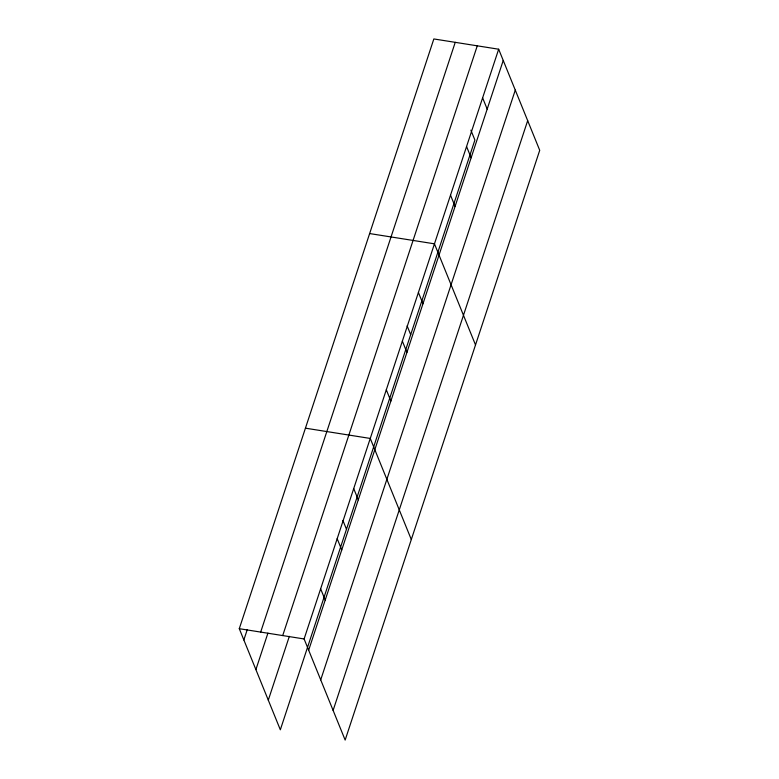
<?xml version="1.0" encoding="UTF-8"?>
<svg xmlns="http://www.w3.org/2000/svg" width="779" height="779" viewBox="0 0 779 779"><rect width="100%" height="100%" fill="white"/><g stroke="black" fill="none" stroke-linecap="round" stroke-linejoin="round"><path stroke-width="1.17" d="M470.886 130.161L474.898 140.045L280.333 729.787L239.28 628.692L433.845 38.95L498.667 49.213L539.72 150.308L345.155 740.05L304.102 638.955L498.667 49.213M243.846 639.949L247.235 629.695M260.673 632.081L455.238 42.339M255.892 669.589L267.918 633.132M282.709 635.567L477.274 45.825M268.297 700.136L289.34 636.336M308.669 650.202L503.234 60.46M320.714 679.853L515.279 90.111M333.11 710.399L527.675 120.657M369.645 233.564L434.458 243.827L475.511 344.922M305.436 428.177L370.259 438.441L411.302 539.535M239.28 628.692L304.102 638.955M482.62 97.862L487.187 109.118M466.563 146.52L471.129 157.767M450.515 195.169L455.082 206.425M418.411 292.485L422.978 303.732M407.125 325.875L410.689 334.658M402.353 341.134L406.93 352.381M386.306 389.792L390.873 401.039M353.715 488.569L358.282 499.816M342.916 520.489L346.489 529.272M337.18 538.698L341.747 549.945M320.636 588.827L325.213 600.073"/></g></svg>
